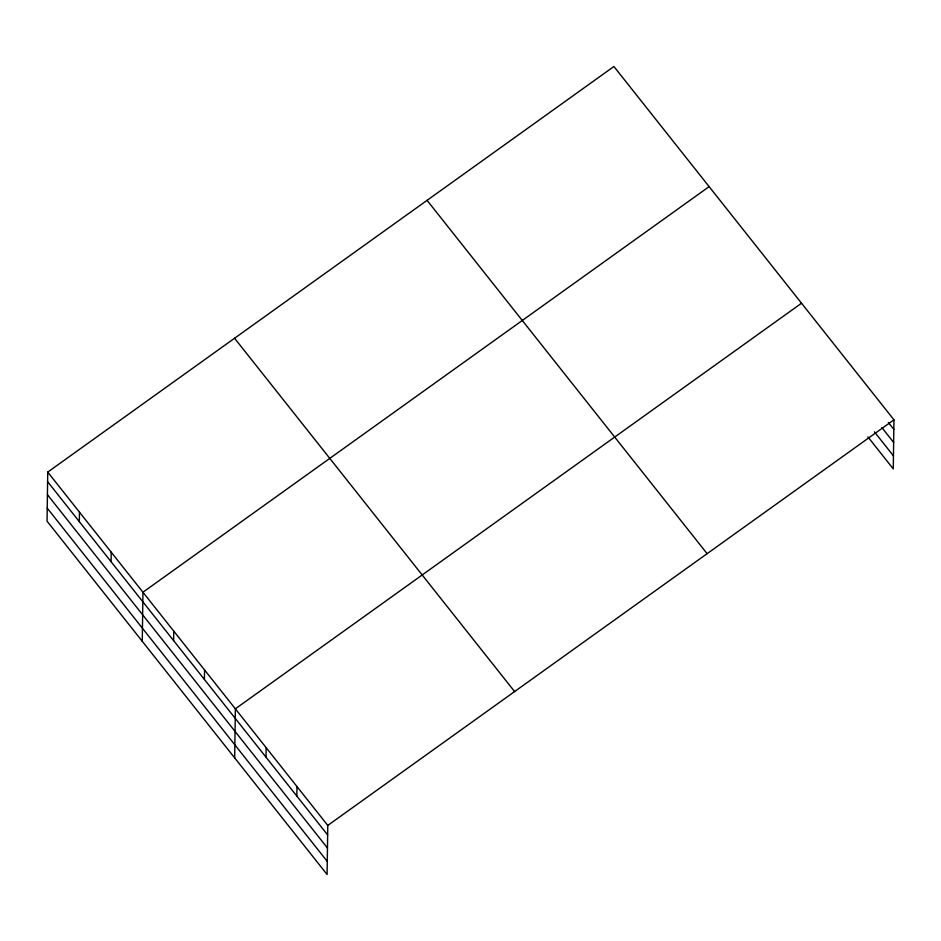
<?xml version="1.0" encoding="UTF-8"?>
<svg xmlns="http://www.w3.org/2000/svg" width="941" height="941" viewBox="0 0 941 941"><rect width="100%" height="100%" fill="white"/><g stroke="black" fill="none" stroke-linecap="round" stroke-linejoin="round"><path stroke-width="1.41" d="M47.732 472.1L47.05 521.173L327.092 874.495L327.774 825.422L47.732 472.1L613.908 66.505L893.95 419.827L893.268 468.9L867.896 436.895M79.338 521.679L79.467 512.139M111.073 561.718L111.214 552.179M142.267 641.303L142.95 592.23L709.126 186.636M173.626 640.633L173.756 631.093M204.42 679.496L204.562 669.957M234.674 757.893L235.368 708.82L801.532 303.225M266.032 757.223L266.162 747.683M296.838 796.086L296.968 786.547M327.774 825.422L893.95 419.827M888.386 422.509L893.821 429.367M881.858 427.555L893.632 442.411M874.424 431.848L893.444 455.856M427.073 200.351L707.114 553.673M234.568 338.254L514.609 691.576M47.603 481.639L327.644 834.949M47.415 494.684L327.456 848.006M47.226 508.128L327.268 861.438"/></g></svg>
